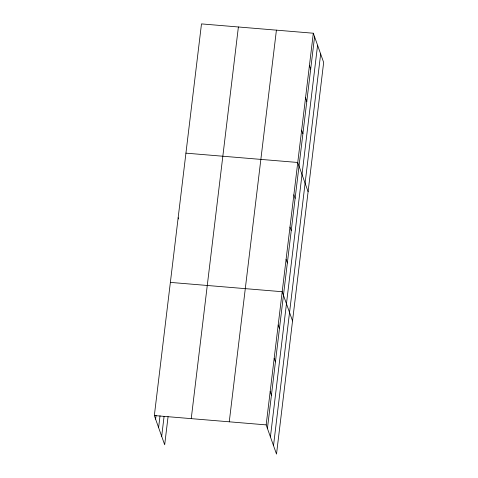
<?xml version="1.0" encoding="UTF-8"?>
<svg xmlns="http://www.w3.org/2000/svg" width="478" height="478" viewBox="0 0 478 478"><rect width="100%" height="100%" fill="white"/><g stroke="black" fill="none" stroke-linecap="round" stroke-linejoin="round"><path stroke-width="0.72" d="M168.071 416.661L164.683 444.773L154.34 415.561L201.489 23.9L313.317 33.227L323.66 62.439L276.511 454.1L266.162 424.888L313.317 33.227M155.601 419.128L156.049 415.43M158.6 427.595L160.028 415.758M161.689 436.312L164.091 416.338M191.242 418.638L238.391 26.977M229.261 421.811L276.415 30.15M267.429 428.455L314.578 36.794M270.423 436.916L317.577 45.255M273.512 445.639L320.66 53.978M185.93 153.151L297.752 162.472L308.101 191.684M170.371 282.396L282.193 291.723L292.542 320.935M154.34 415.561L266.162 424.888M309.427 65.54L310.688 69.107M305.538 97.847L306.798 101.42M301.642 130.159L302.909 133.732M293.862 194.785L295.129 198.352M289.973 227.098L291.239 230.665M286.083 259.411L287.35 262.978M278.184 325.01L279.451 328.583M274.181 358.303L275.442 361.876M270.172 391.596L271.432 395.163M178.151 217.771L178.575 218.96"/></g></svg>
